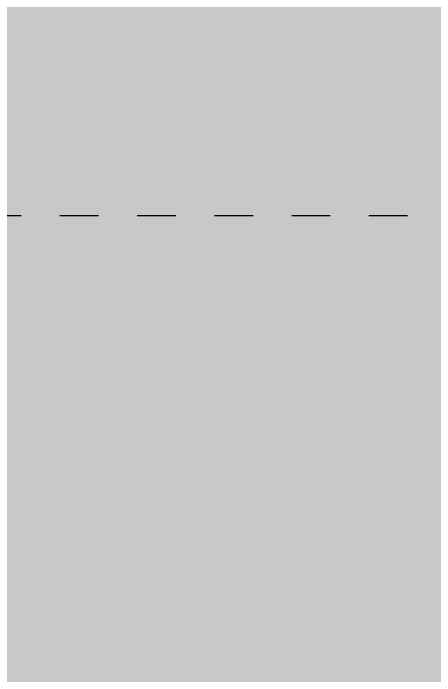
# Model space of a CAD drawing. Header units: metres. Extents: x -1147 to -802, y 5 to 567.
# Drawn here: x -1014.382 to -1013.291, y 533.413 to 535.127 of the extents above; entities that cross this region are included whole.
import ezdxf

# ---------------------------------------------------------------- set-up
doc = ezdxf.new("R2010")
doc.units = ezdxf.units.M
doc.linetypes.add('IMPORT-LNMK-LaneLine3 _3__2_', pattern=[0.012, 0.003, -0.009])
doc.layers.add('A-FLOR-PATT', color=7, linetype='Continuous', lineweight=40)

# ---------------------------------------------------------------- blocks, each defined once
blk = doc.blocks.new('T2DPAA-T2D-C3S-RW-M2D-100010_dwg-40802999-DRG-2873010 - GENERAL ARRANGEMENT PLAN')
at = {"color": 254, "linetype": 'IMPORT-LNMK-LaneLine3 _3__2_', "lineweight": 25, "true_color": 0xd5d5d5}
blk.add_line((46.2641, -615.6152), (47.0153, -618.4416), dxfattribs=at)
blk = doc.blocks.new('T2DPAA-T2D-PWC-RW-M2D-100010_RoadDesign_rvt-1-DRG-2873010 - GENERAL ARRANGEMENT PLAN')
at = {"color": 254, "lineweight": 18, "true_color": 0xe3e3e3, "rotation": 75.11694444444437}
blk.add_blockref('T2DPAA-T2D-C3S-RW-M2D-100010_dwg-40802999-DRG-2873010 - GENERAL ARRANGEMENT PLAN', (-1722.337, 648.0105), dxfattribs=at)

msp = doc.modelspace()

# ---------------------------------------------------------------- hatches: boundary and pattern name
at = {"layer": 'A-FLOR-PATT', "lineweight": 5, "true_color": 0xe1e1e1}
msp.add_hatch(color=254, dxfattribs=at).paths.add_polyline_path([(-1014.1504, 524.8162), (-1010.4687, 545.9484), (-1010.4672, 546.0535), (-1018.5715, 546.0535), (-1014.3544, 525.7963)])

# ---------------------------------------------------------------- block references
at = {"lineweight": 5}
msp.add_blockref('T2DPAA-T2D-PWC-RW-M2D-100010_RoadDesign_rvt-1-DRG-2873010 - GENERAL ARRANGEMENT PLAN', (100.4304, 0), dxfattribs=at)

doc.saveas('drawing.dxf')
